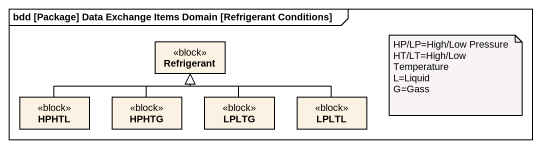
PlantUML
@startuml
mainframe bdd [Package] Data Exchange Items Domain [Refrigerant Conditions]
hide circle
hide empty members
class Refrigerant <<block>>
class HPHTL <<block>>
class HPHTG <<block>>
class LPLTG <<block>>
class LPLTL <<block>>
HPHTL -right-|> Refrigerant
HPHTG -up-|> Refrigerant
LPLTG -up-|> Refrigerant
LPLTL -left-|> Refrigerant
note as N1
  HP/LP=High/Low Pressure
  HT/LT=High/Low Temperature
  L=Liquid
  G=Gass
end note
@enduml
